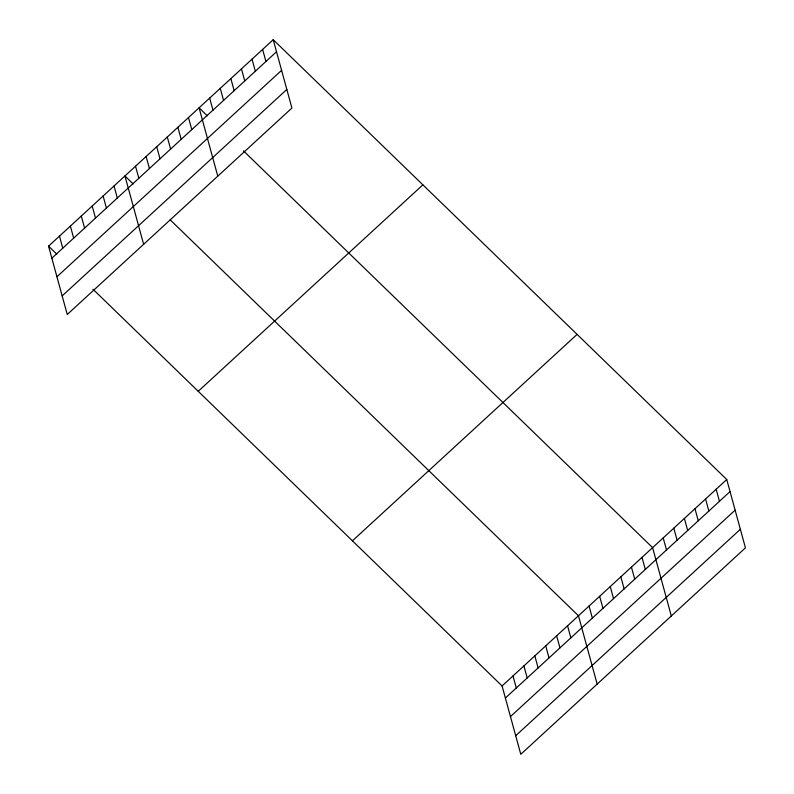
<?xml version="1.0" encoding="UTF-8"?>
<svg xmlns="http://www.w3.org/2000/svg" width="794" height="794" viewBox="0 0 794 794"><rect width="100%" height="100%" fill="white"/><g stroke="black" fill="none" stroke-linecap="round" stroke-linejoin="round"><path stroke-width="1.19" d="M273.215 39.7L291.914 108.034L67.252 314.484L48.553 246.15L273.215 39.7L726.748 479.516L745.447 547.85L520.785 754.3L502.086 685.966L92.958 289.214M51.848 258.199L276.52 51.749M56.93 276.769L281.602 70.319M62.17 295.904L286.833 89.454M198.222 391.293L422.884 184.843M352.427 540.833L577.089 334.383M502.086 685.966L726.748 479.516M505.381 698.015L730.043 491.575M510.463 716.595L735.125 510.145M515.703 735.73L740.365 529.28M207.303 115.805L199.086 107.825L217.774 176.159M243.49 150.89L652.608 547.652L671.307 615.975M133.164 183.93L124.946 175.96L143.635 244.284M170.174 219.819L578.469 615.777L597.167 684.11M48.553 246.15L56.781 254.12M716.158 489.253L719.453 501.302M705.568 498.989L708.863 511.038M694.978 508.716L698.273 520.775M684.388 518.452L687.683 530.501M673.798 528.189L677.093 540.238M663.198 537.915L666.503 549.964M642.018 557.378L645.314 569.437M631.429 567.115L634.724 579.163M620.839 576.851L624.134 588.9M610.249 586.577L613.544 598.626M599.659 596.314L602.954 608.363M589.069 606.04L592.364 618.099M567.561 625.801L570.856 637.86M556.644 635.835L559.949 647.884M545.736 645.859L549.031 657.908M534.828 655.884L538.124 667.943M523.911 665.918L527.206 677.967M513.003 675.942L516.299 687.991M262.625 49.436L265.921 61.485M252.035 59.163L255.331 71.212M241.445 68.899L244.741 80.948M230.856 78.626L234.151 90.685M220.266 88.362L223.561 100.411M209.676 98.099L212.971 110.148M188.486 117.562L191.791 129.611M177.896 127.288L181.191 139.347M167.306 137.025L170.601 149.073M156.716 146.761L160.011 158.81M146.126 156.487L149.421 168.546M135.536 166.224L138.831 178.273M114.028 185.985L117.323 198.034M103.121 196.009L106.416 208.058M92.203 206.043L95.498 218.092M81.296 216.067L84.591 228.116M70.378 226.092L73.673 238.14M59.471 236.116L62.766 248.175"/></g></svg>
